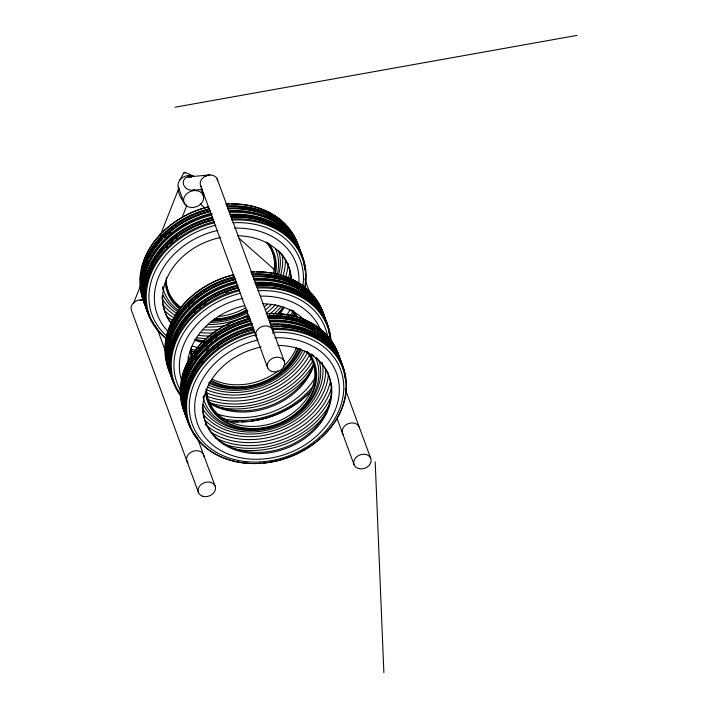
<?xml version="1.0" encoding="UTF-8"?>
<svg xmlns="http://www.w3.org/2000/svg" width="708" height="708" viewBox="0 0 708 708"><rect width="100%" height="100%" fill="white"/><g stroke="black" fill="none" stroke-linecap="round" stroke-linejoin="round"><path stroke-width="1.06" d="M203.479 197.417L203.674 193.018M179.31 189.877L178.274 189.726C178.646 195.036 182.009 199.824 185.08 204.028M133.431 303.635L140.706 285.165M160.097 235.906L178.274 189.726M182.177 217.268L186.593 206.055M179.053 188.762A10.301 8.177 -20.2 0 1 181.363 178.469A10.301 8.177 -20.2 0 1 193.594 176.212L184.876 172.309L183.93 173.124M179.646 180.336L183.965 172.575M184.947 173.159L184.876 172.309M204.895 176.602L208.17 175.088L209.922 175.018M208.17 175.088L187.903 176.92C183.478 177.522 181.921 183.142 184.505 186.443C188.549 192.603 196.806 189.549 202.665 189.328M192.788 190.213L194.443 189.682M175.026 107.218L576.949 35.4M139.972 300.387L143.857 300.192M187.903 176.92L191.576 177.212M185.965 204.877L186.611 205.223M200.178 203.789L205.134 208.187M239.03 238.26L274.571 269.792M304.785 279.111L309.361 291.537M345.168 388.851L370.682 458.209M337.008 418.339L354.15 464.926M217.188 178.974L284.227 361.177M200.656 185.691L267.695 367.894M200.886 189.045L203.488 196.107A10.301 8.177 -20.2 0 1 190.452 207.364A10.301 8.177 -20.2 0 1 186.939 193.603A10.301 8.177 -20.2 0 1 203.488 196.107M178.195 186.806L183.761 201.948M157.548 329.645L165.159 350.345M197.921 439.385L215.064 485.971M198.532 492.688L131.493 310.476A8.921 7.089 -20.2 0 1 134.007 302.378A8.921 7.089 -20.2 0 1 143.627 300.139M375.196 461.82L383.878 672.6M188.018 462.952A8.921 7.089 -20.2 0 1 192.479 451.5A8.921 7.089 -20.2 0 1 203.984 456.465M343.637 435.19A8.921 7.089 -20.2 0 1 348.106 423.747A8.921 7.089 -20.2 0 1 359.611 428.703M257.181 338.159A8.921 7.089 -20.2 0 1 262.748 326.326A8.921 7.089 -20.2 0 1 272.996 333.583M201.665 187.257A8.921 7.089 -20.2 0 1 206.125 175.814A8.921 7.089 -20.2 0 1 217.63 180.77M172.159 377.868A82.225 65.322 -20.2 0 1 235.525 279.341M252.862 276.678A82.225 65.322 -20.2 0 1 324.636 317.087M167.336 350.053A81.305 64.596 -20.2 0 1 167.513 347.858M169.026 339.203A81.305 64.596 -20.2 0 1 174.938 324.034M175.469 323.06A81.305 64.596 -20.2 0 1 186.266 308.095M187.744 306.52A81.305 64.596 -20.2 0 1 235.428 279.448M253.659 276.748A81.305 64.596 -20.2 0 1 281.97 279.802M283.05 280.12A81.305 64.596 -20.2 0 1 299.219 287.236M301.9 288.952A81.305 64.596 -20.2 0 1 303.635 290.174M309.308 294.847A81.305 64.596 -20.2 0 1 311.502 297.015M168.256 337.096A81.305 64.596 -20.2 0 1 185.496 305.989M186.965 304.413A81.305 64.596 -20.2 0 1 234.649 277.341M252.889 274.642A81.305 64.596 -20.2 0 1 281.191 277.695M282.28 278.014A81.305 64.596 -20.2 0 1 298.44 285.129M301.997 287.448A81.305 64.596 -20.2 0 1 303.714 288.696M308.529 292.74A81.305 64.596 -20.2 0 1 311.431 295.652M298.369 349.088A56.844 45.153 -20.2 0 1 210.922 381.116M191.381 357.08A56.844 45.153 -20.2 0 1 190.302 350.69M293.413 311.042A56.844 45.153 -20.2 0 1 297.502 317.45M300.281 348.38A59.755 47.471 -20.2 0 1 209.311 381.966M189.063 359.726A59.755 47.471 -20.2 0 1 188.116 356.761M300.511 316.68A59.755 47.471 -20.2 0 1 301.272 318.591M170 372.328A82.225 65.322 -20.2 0 1 233.844 274.757M251.172 272.093A82.225 65.322 -20.2 0 1 323.282 313.52M168.566 362.31A81.305 64.596 -20.2 0 1 236.384 282.049M253.526 279.412A81.305 64.596 -20.2 0 1 313.839 301.104M316.573 304.422A81.305 64.596 -20.2 0 1 318.441 307.051M319.6 308.856A81.305 64.596 -20.2 0 1 322.998 315.441M314.759 384.081A79.031 62.782 -20.2 0 1 222.047 418.64M180.425 390.161A79.031 62.782 -20.2 0 1 240.941 293.165M257.924 290.714A79.031 62.782 -20.2 0 1 327.574 336.282M310.865 391.17A81.544 64.782 -20.2 0 1 226.843 421.092M180.018 394.02A81.544 64.782 -20.2 0 1 239.631 290.767M257.916 288.059A81.544 64.782 -20.2 0 1 330.539 340.707M310.414 391.648A82.225 65.322 -20.2 0 1 295.351 404.339M294.475 404.923A82.225 65.322 -20.2 0 1 251.526 421.039M248.189 421.419A82.225 65.322 -20.2 0 1 241.534 421.844M238.233 421.888A82.225 65.322 -20.2 0 1 229.622 421.428M180.443 395.533A82.225 65.322 -20.2 0 1 239.313 289.634M256.641 286.961A82.225 65.322 -20.2 0 1 330.981 339.99M170.442 349.796A81.305 64.596 -20.2 0 1 170.867 347.619M171.619 344.504A81.305 64.596 -20.2 0 1 177.797 329.379M178.31 328.468A81.305 64.596 -20.2 0 1 237.755 285.767M257.084 283.014A81.305 64.596 -20.2 0 1 301.537 293.555M302.449 294.112A81.305 64.596 -20.2 0 1 304.228 295.271M310.086 299.767A81.305 64.596 -20.2 0 1 315.21 304.829M328.831 330.698A82.225 65.322 -20.2 0 1 329.424 334.964M173.133 381.302A82.225 65.322 -20.2 0 1 237.853 285.669M255.181 282.996A82.225 65.322 -20.2 0 1 327.6 325.45M170.336 361.744A81.305 64.596 -20.2 0 1 170.38 359.567M171.035 353A81.305 64.596 -20.2 0 1 171.416 350.814M171.885 348.646A81.305 64.596 -20.2 0 1 178.575 331.486M179.089 330.574A81.305 64.596 -20.2 0 1 197.063 309.042M198.736 307.635A81.305 64.596 -20.2 0 1 238.525 287.873M257.862 285.12A81.305 64.596 -20.2 0 1 304.998 297.378M310.865 301.882A81.305 64.596 -20.2 0 1 313.157 303.989M314.609 305.44A81.305 64.596 -20.2 0 1 315.98 306.936M172.885 379.851A82.225 65.322 -20.2 0 1 236.26 281.333M253.588 278.66A82.225 65.322 -20.2 0 1 325.37 319.069M179.761 393.666A82.225 65.322 -20.2 0 1 178.522 391.887M177.354 390.064A82.225 65.322 -20.2 0 1 175.257 386.294M173.911 383.409A82.225 65.322 -20.2 0 1 238.631 287.775M255.96 285.103A82.225 65.322 -20.2 0 1 330.202 337.07M297.9 348.23A55.808 44.339 -20.2 0 1 211.665 380.665M192.222 356.044A55.808 44.339 -20.2 0 1 191.328 346.504M291.271 310.237A55.808 44.339 -20.2 0 1 295.661 316.299M171.46 376.293A82.225 65.322 -20.2 0 1 235.304 278.722M252.632 276.058A82.225 65.322 -20.2 0 1 324.742 317.485M171.38 375.762A82.225 65.322 -20.2 0 1 170.46 373.842M170.035 372.868A82.225 65.322 -20.2 0 1 234.755 277.235M252.083 274.571A82.225 65.322 -20.2 0 1 323.866 314.98M170.681 374.187A82.225 65.322 -20.2 0 1 234.525 276.616M251.853 273.952A82.225 65.322 -20.2 0 1 323.963 315.379M194.089 312.564A81.305 64.596 -20.2 0 1 195.665 311.095M198.966 308.254A81.305 64.596 -20.2 0 1 200.665 306.883M203.284 304.909A81.305 64.596 -20.2 0 1 205.966 303.024M225.56 292.687A81.305 64.596 -20.2 0 1 228.542 291.572M178.903 392.161A82.225 65.322 -20.2 0 1 177.124 389.444M175.026 385.674A82.225 65.322 -20.2 0 1 238.401 287.156M255.73 284.483A82.225 65.322 -20.2 0 1 330.07 337.512M173.522 381.585A82.225 65.322 -20.2 0 1 236.897 283.067M254.225 280.395A82.225 65.322 -20.2 0 1 326.335 321.821M296.625 347.256A55.613 44.179 -20.2 0 1 283.766 366.107M277.987 371.036A55.613 44.179 -20.2 0 1 212.002 379.081M191.691 354.053A55.613 44.179 -20.2 0 1 190.992 349.876M291.776 310.042A55.613 44.179 -20.2 0 1 295.776 316.308M314.98 378.045A73.968 58.755 -20.2 0 1 216.515 413.791M181.319 379.559A73.968 58.755 -20.2 0 1 242.862 298.342M260.694 296.13A73.968 58.755 -20.2 0 1 321.007 331.079M187.965 307.139A81.305 64.596 -20.2 0 1 189.452 305.626M191.771 303.405A81.305 64.596 -20.2 0 1 194.196 301.236M174.257 383.568A82.225 65.322 -20.2 0 1 237.623 285.05M254.96 282.377A82.225 65.322 -20.2 0 1 326.733 322.786M167.699 364.585A81.544 64.782 -20.2 0 1 166.601 360.461M165.336 349.867A81.544 64.782 -20.2 0 1 165.371 346.601M165.858 341.106A81.544 64.782 -20.2 0 1 166.407 337.822M166.876 335.645A81.544 64.782 -20.2 0 1 233.72 274.695M250.906 272.049A81.544 64.782 -20.2 0 1 254.199 271.899M256.385 271.863A81.544 64.782 -20.2 0 1 305.458 288.059M307.042 289.439A81.544 64.782 -20.2 0 1 309.299 291.581M312.794 295.448A81.544 64.782 -20.2 0 1 314.14 297.139M316.6 300.67A81.544 64.782 -20.2 0 1 317.724 302.502M319.246 305.307A81.544 64.782 -20.2 0 1 320.158 307.219M313.777 365.523A65.879 52.339 -20.2 0 1 209.541 403.427M187.841 361.832A65.879 52.339 -20.2 0 1 244.782 305.626M262.633 303.776A65.879 52.339 -20.2 0 1 304.183 319.928M308.759 356.274A73.048 58.029 -20.2 0 1 205.975 392.674M311.193 358.027A75.331 59.844 -20.2 0 1 207.258 396.374M307.661 351.973A70.393 55.923 -20.2 0 1 205.665 389.329M305.104 350.92A67.543 53.658 -20.2 0 1 207.143 386.966M302.635 350.584A64.694 51.392 -20.2 0 1 208.285 384.869M301.086 349.566A62.038 49.277 -20.2 0 1 208.479 382.913M310.927 371.948A78.553 62.401 -20.2 0 1 217.099 406.923M313.848 363.93A78.181 62.109 -20.2 0 1 208.382 402.356M312.777 360.921A77.084 61.233 -20.2 0 1 207.249 399.356M313.653 363.275A65.879 52.339 -20.2 0 1 209.09 402.179M189.576 314.228A81.305 64.596 -20.2 0 1 191.027 312.706M193.311 310.458A81.305 64.596 -20.2 0 1 195.7 308.272M198.187 306.148A81.305 64.596 -20.2 0 1 200.753 304.113M187.195 305.033A81.305 64.596 -20.2 0 1 189.434 302.776M147.149 309.892A82.225 65.322 -20.2 0 1 210.515 211.373M227.852 208.701A82.225 65.322 -20.2 0 1 299.953 250.128M143.768 272.244A81.305 64.596 -20.2 0 1 144.565 269.182M145.193 267.137A81.305 64.596 -20.2 0 1 147.972 260.022M148.919 258.022A81.305 64.596 -20.2 0 1 162.008 239.313M164.212 237.03A81.305 64.596 -20.2 0 1 195.275 216.462M196.249 216.055A81.305 64.596 -20.2 0 1 209.382 211.727M227.551 208.833A81.305 64.596 -20.2 0 1 261.261 213.188M263.367 213.966A81.305 64.596 -20.2 0 1 276.005 220.392M283.527 226.171A81.305 64.596 -20.2 0 1 287.873 230.525M141.494 285.386A81.305 64.596 -20.2 0 1 141.45 283.235M142.998 270.137A81.305 64.596 -20.2 0 1 208.612 209.621M230.065 206.577A81.305 64.596 -20.2 0 1 256.181 209.718M257.269 210.037A81.305 64.596 -20.2 0 1 275.226 218.285M282.757 224.064A81.305 64.596 -20.2 0 1 287.094 228.419M268.403 243.074A56.844 45.153 -20.2 0 1 275.474 274.031M247.145 310.148A56.844 45.153 -20.2 0 1 213.949 319.485M180.575 309.732A56.844 45.153 -20.2 0 1 165.291 282.713M275.5 248.703A59.755 47.471 -20.2 0 1 277.447 273.536M247.313 310.768A59.755 47.471 -20.2 0 1 213.002 320.264M178.814 310.653A59.755 47.471 -20.2 0 1 162.61 286.758M144.113 302.413A82.225 65.322 -20.2 0 1 208.833 206.78M226.162 204.116A82.225 65.322 -20.2 0 1 297.944 244.526M143.273 291.165A81.305 64.596 -20.2 0 1 212.409 213.825M229.613 211.373A81.305 64.596 -20.2 0 1 292.2 237.313M294.024 239.968A81.305 64.596 -20.2 0 1 295.139 241.8M296.661 244.596A81.305 64.596 -20.2 0 1 297.564 246.499M231.808 220.144A81.544 64.782 -20.2 0 1 304.608 287.988M294.094 312.848A81.544 64.782 -20.2 0 1 291.554 316.414M195.612 352.018A81.544 64.782 -20.2 0 1 190.62 350.761M166.371 338.424A81.544 64.782 -20.2 0 1 151.078 273.554A81.544 64.782 -20.2 0 1 214.613 222.79M232.914 222.746A79.031 62.782 -20.2 0 1 302.776 286.43M293.351 310.892A79.031 62.782 -20.2 0 1 289.749 316.104M196.001 350.433A79.031 62.782 -20.2 0 1 191.93 349.389M166.389 335.707A79.031 62.782 -20.2 0 1 154.3 272.969A79.031 62.782 -20.2 0 1 215.931 225.188M231.631 218.984A82.225 65.322 -20.2 0 1 304.821 288.501M293.82 313.37A82.225 65.322 -20.2 0 1 291.882 316.06M194.116 351.726A82.225 65.322 -20.2 0 1 191.098 350.973M166.486 338.92A82.225 65.322 -20.2 0 1 150.025 273.359A82.225 65.322 -20.2 0 1 214.303 221.657M144.653 288.395A81.305 64.596 -20.2 0 1 144.821 286.209M146.344 277.545A81.305 64.596 -20.2 0 1 152.255 262.376M152.786 261.402A81.305 64.596 -20.2 0 1 156.733 255.048M157.99 253.269A81.305 64.596 -20.2 0 1 163.583 246.446M164.336 245.632A81.305 64.596 -20.2 0 1 179.053 232.932M179.947 232.321A81.305 64.596 -20.2 0 1 211.71 218.046M232.074 215.037A81.305 64.596 -20.2 0 1 276.527 225.578M279.218 227.303A81.305 64.596 -20.2 0 1 280.952 228.516M286.625 233.189A81.305 64.596 -20.2 0 1 288.82 235.357M304.006 263.783A82.225 65.322 -20.2 0 1 304.413 266.987M149.468 316.219A82.225 65.322 -20.2 0 1 212.843 217.692M230.171 215.02A82.225 65.322 -20.2 0 1 301.953 255.429M147.114 279.651A81.305 64.596 -20.2 0 1 153.034 264.482M153.565 263.509A81.305 64.596 -20.2 0 1 164.362 248.552M165.106 247.738A81.305 64.596 -20.2 0 1 173.726 239.658M175.425 238.295A81.305 64.596 -20.2 0 1 212.488 220.161M232.852 217.144A81.305 64.596 -20.2 0 1 277.306 227.684M279.102 228.817A81.305 64.596 -20.2 0 1 280.864 230.011M285.059 233.224A81.305 64.596 -20.2 0 1 288.882 236.738M147.406 310.918A82.225 65.322 -20.2 0 1 211.249 213.356M228.578 210.683A82.225 65.322 -20.2 0 1 300.688 252.11M157.45 329.105A82.225 65.322 -20.2 0 1 156.07 327.423M154.751 325.698A82.225 65.322 -20.2 0 1 213.621 219.799M230.95 217.126A82.225 65.322 -20.2 0 1 305.29 270.155M266.261 242.26A55.808 44.339 -20.2 0 1 274.607 274.208M246.765 309.759A55.808 44.339 -20.2 0 1 214.489 318.919M180.23 308.44A55.808 44.339 -20.2 0 1 166.371 277.43M147.414 310.228A82.225 65.322 -20.2 0 1 210.294 210.754M227.622 208.081A82.225 65.322 -20.2 0 1 300.042 250.535M145.901 306.829A82.225 65.322 -20.2 0 1 209.745 209.267M227.073 206.594A82.225 65.322 -20.2 0 1 299.493 249.048M145.671 306.21A82.225 65.322 -20.2 0 1 209.515 208.648M226.843 205.975A82.225 65.322 -20.2 0 1 298.272 245.375M166.061 247.588A81.305 64.596 -20.2 0 1 167.539 246.083M170.655 243.118A81.305 64.596 -20.2 0 1 172.283 241.685M175.655 238.915A81.305 64.596 -20.2 0 1 177.398 237.578M283.642 232.516A81.305 64.596 -20.2 0 1 285.28 233.844M155.84 326.804A82.225 65.322 -20.2 0 1 154.521 325.078M153.282 323.291A82.225 65.322 -20.2 0 1 151.025 319.6M149.547 316.741A82.225 65.322 -20.2 0 1 213.391 219.179M230.719 216.506A82.225 65.322 -20.2 0 1 305.06 269.536M148.043 312.653A82.225 65.322 -20.2 0 1 211.887 215.09M229.215 212.418A82.225 65.322 -20.2 0 1 301.325 253.845M266.766 242.065A55.613 44.179 -20.2 0 1 273.465 273.341M245.959 307.688A55.613 44.179 -20.2 0 1 218.188 316.547M181.443 307.723A55.613 44.179 -20.2 0 1 165.982 281.899M234.64 228.18A73.968 58.755 -20.2 0 1 298.944 282.28M289.97 310.069A73.968 58.755 -20.2 0 1 286.457 315.255M198.665 347.814A73.968 58.755 -20.2 0 1 192.541 346.159M168.681 332.061A73.968 58.755 -20.2 0 1 217.852 230.366M164.442 237.649A81.305 64.596 -20.2 0 1 165.973 236.162M168.362 233.976A81.305 64.596 -20.2 0 1 170.849 231.852M148.768 314.635A82.225 65.322 -20.2 0 1 212.612 217.073M229.95 214.4A82.225 65.322 -20.2 0 1 302.05 255.827M140.326 279.722A81.544 64.782 -20.2 0 1 140.591 275.332M141.396 269.845A81.544 64.782 -20.2 0 1 208.701 206.718M225.896 204.072A81.544 64.782 -20.2 0 1 229.188 203.922M231.374 203.886A81.544 64.782 -20.2 0 1 255.384 207.072M256.411 207.373A81.544 64.782 -20.2 0 1 271.81 214.02M272.677 214.533A81.544 64.782 -20.2 0 1 282.032 221.462M283.554 222.878A81.544 64.782 -20.2 0 1 285.005 224.339M287.094 226.64A81.544 64.782 -20.2 0 1 288.466 228.303M290.395 230.905A81.544 64.782 -20.2 0 1 291.59 232.693M292.714 234.525A81.544 64.782 -20.2 0 1 294.236 237.339M280.191 252.287A65.879 52.339 -20.2 0 1 290.988 279.324M283.315 306.962A65.879 52.339 -20.2 0 1 278.492 313.901M204.231 341.672A65.879 52.339 -20.2 0 1 194.877 339.238M170.955 322.609A65.879 52.339 -20.2 0 1 162.415 301.219M162.203 298.041A65.879 52.339 -20.2 0 1 162.194 295.891M162.787 289.342A65.879 52.339 -20.2 0 1 163.194 287.165M284.289 307.316A65.879 52.339 -20.2 0 1 279.616 314.29M203.63 342.716A65.879 52.339 -20.2 0 1 195.328 340.477M171.407 323.848A65.879 52.339 -20.2 0 1 220.816 237.428M237.623 235.799A65.879 52.339 -20.2 0 1 291.333 278.439M291.59 277.164A75.331 59.844 -20.2 0 1 290.961 279.173M275.483 304.661A75.331 59.844 -20.2 0 1 266.19 313.202M215.267 332.857A75.331 59.844 -20.2 0 1 200.222 332.592M290.2 270.801A73.048 58.029 -20.2 0 1 287.917 279.12M271.155 304.75A73.048 58.029 -20.2 0 1 265.5 309.83M219.949 329.317A73.048 58.029 -20.2 0 1 202.515 329.751M172.575 320.476A73.048 58.029 -20.2 0 1 166.389 316.149M288.2 263.385A70.393 55.923 -20.2 0 1 285.51 277.04M267.518 304.183A70.393 55.923 -20.2 0 1 264.376 306.962M249.349 317.034A70.393 55.923 -20.2 0 1 247.419 318.016M229.135 324.671A70.393 55.923 -20.2 0 1 205.957 327.025M174.018 317.901A70.393 55.923 -20.2 0 1 164.406 310.476M285.395 260.27A67.543 53.658 -20.2 0 1 282.625 276.819M248.508 314.6A67.543 53.658 -20.2 0 1 207.462 324.468M175.761 315.68A67.543 53.658 -20.2 0 1 162.99 304.644M282.209 254.88A64.694 51.392 -20.2 0 1 280.687 274.766M247.366 312.927A64.694 51.392 -20.2 0 1 210.294 322.406M177.699 313.963A64.694 51.392 -20.2 0 1 161.867 298.21M278.651 250.685A62.038 49.277 -20.2 0 1 278.377 275.5M247.915 311.095A62.038 49.277 -20.2 0 1 211.993 320.954M178.779 312.308A62.038 49.277 -20.2 0 1 163.167 295.28M283.306 307.334A78.553 62.401 -20.2 0 1 276.757 314.44M204.869 340.796A78.553 62.401 -20.2 0 1 195.213 339.592M281.058 306.75A78.181 62.109 -20.2 0 1 273.385 314.564M206.4 338.672A78.181 62.109 -20.2 0 1 196.744 337.725M278.828 305.334A77.084 61.233 -20.2 0 1 269.527 314.343M211.338 336.034A77.084 61.233 -20.2 0 1 198.523 335.344M165.283 245.481A81.305 64.596 -20.2 0 1 167.531 243.225M169.885 241.012A81.305 64.596 -20.2 0 1 172.336 238.87M174.885 236.808A81.305 64.596 -20.2 0 1 177.496 234.826M163.663 235.543A81.305 64.596 -20.2 0 1 165.982 233.321M187.47 419.49A82.225 65.322 -20.2 0 1 250.844 320.963M268.173 318.299A82.225 65.322 -20.2 0 1 340.283 359.726M182.593 397.091A81.305 64.596 -20.2 0 1 182.549 394.94M182.938 388.382A81.305 64.596 -20.2 0 1 183.239 386.187M184.089 381.833A81.305 64.596 -20.2 0 1 192.381 361.938M193.523 360.124A81.305 64.596 -20.2 0 1 250.738 321.069M268.978 318.361A81.305 64.596 -20.2 0 1 314.529 328.857M321.467 333.725A81.305 64.596 -20.2 0 1 323.857 335.76M325.37 337.176A81.305 64.596 -20.2 0 1 327.512 339.371M182.31 385.179A81.305 64.596 -20.2 0 1 182.646 382.993M183.319 379.727A81.305 64.596 -20.2 0 1 184.744 374.62M185.443 372.576A81.305 64.596 -20.2 0 1 188.47 365.514M190.01 362.567A81.305 64.596 -20.2 0 1 249.968 318.963M268.199 316.255A81.305 64.596 -20.2 0 1 313.75 326.751M320.689 331.609A81.305 64.596 -20.2 0 1 323.848 334.362M325.326 335.796A81.305 64.596 -20.2 0 1 326.742 337.265M308.723 352.664A56.844 45.153 -20.2 0 1 277.633 424.411A56.844 45.153 -20.2 0 1 205.612 392.303M315.821 358.292A59.755 47.471 -20.2 0 1 275.545 425.8A59.755 47.471 -20.2 0 1 203.169 397.365M184.434 412.012A82.225 65.322 -20.2 0 1 249.154 316.379M266.482 313.715A82.225 65.322 -20.2 0 1 338.265 354.115M183.673 401.817A81.305 64.596 -20.2 0 1 252.729 323.423M269.934 320.972A81.305 64.596 -20.2 0 1 335.459 351.389M336.981 354.195A81.305 64.596 -20.2 0 1 337.893 356.097M273.235 332.335A79.031 62.782 -20.2 0 1 332.884 421.711A79.031 62.782 -20.2 0 1 202.001 440.571A79.031 62.782 -20.2 0 1 256.252 334.787M272.129 329.742A81.544 64.782 -20.2 0 1 335.282 421.118A81.544 64.782 -20.2 0 1 200.222 441.907A81.544 64.782 -20.2 0 1 254.942 332.379M271.952 328.583A82.225 65.322 -20.2 0 1 341.663 363.77A82.225 65.322 -20.2 0 1 321.883 437.048M320.255 438.517A82.225 65.322 -20.2 0 1 316.883 441.358M315.14 442.721A82.225 65.322 -20.2 0 1 311.573 445.332M310.662 445.952A82.225 65.322 -20.2 0 1 291.829 456.005M290.838 456.403A82.225 65.322 -20.2 0 1 263.509 463.041M261.279 463.236A82.225 65.322 -20.2 0 1 253.553 463.501M249.225 463.377A82.225 65.322 -20.2 0 1 185.708 403.719A82.225 65.322 -20.2 0 1 254.623 331.247M186.664 387.143A81.305 64.596 -20.2 0 1 253.066 327.388M270.199 324.751A81.305 64.596 -20.2 0 1 278.899 324.6M281.085 324.689A81.305 64.596 -20.2 0 1 306.015 329.884M308.095 330.724A81.305 64.596 -20.2 0 1 316.857 335.176M322.131 338.743A81.305 64.596 -20.2 0 1 324.6 340.707M326.176 342.079A81.305 64.596 -20.2 0 1 328.424 344.221M344.327 373.373A82.225 65.322 -20.2 0 1 344.743 376.576M189.797 425.809A82.225 65.322 -20.2 0 1 253.163 327.282M270.5 324.618A82.225 65.322 -20.2 0 1 342.274 365.027M185.753 400.1A81.305 64.596 -20.2 0 1 185.921 397.905M187.443 389.25A81.305 64.596 -20.2 0 1 193.355 374.072M193.886 373.107A81.305 64.596 -20.2 0 1 253.845 329.494M272.076 326.795A81.305 64.596 -20.2 0 1 279.669 326.707M281.855 326.795A81.305 64.596 -20.2 0 1 298.316 329.282M300.387 329.839A81.305 64.596 -20.2 0 1 317.626 337.282M322.901 340.849A81.305 64.596 -20.2 0 1 328.468 345.601M187.726 420.517A82.225 65.322 -20.2 0 1 251.57 322.945M268.898 320.281A82.225 65.322 -20.2 0 1 341.008 361.708M197.771 438.695A82.225 65.322 -20.2 0 1 192.665 431.676M191.063 428.871A82.225 65.322 -20.2 0 1 253.942 329.388M271.27 326.724A82.225 65.322 -20.2 0 1 345.61 379.754M306.582 351.849A55.808 44.339 -20.2 0 1 276.819 424.172A55.808 44.339 -20.2 0 1 206.621 389.205M185.894 415.977A82.225 65.322 -20.2 0 1 250.614 320.343M267.943 317.68A82.225 65.322 -20.2 0 1 340.362 360.133M186.222 416.419A82.225 65.322 -20.2 0 1 250.066 318.857M267.394 316.193A82.225 65.322 -20.2 0 1 339.813 358.646M185.115 413.87A82.225 65.322 -20.2 0 1 249.836 318.237M267.173 315.573A82.225 65.322 -20.2 0 1 339.583 358.027M201.32 362.974A81.305 64.596 -20.2 0 1 202.727 361.257M216.843 347.832A81.305 64.596 -20.2 0 1 218.595 346.522M344.486 372.744A82.225 65.322 -20.2 0 1 345.38 379.134M196.842 437.243A82.225 65.322 -20.2 0 1 194.85 434.668M190.346 427.296A82.225 65.322 -20.2 0 1 253.712 328.769M271.04 326.105A82.225 65.322 -20.2 0 1 344.017 370.638M188.363 422.251A82.225 65.322 -20.2 0 1 252.207 324.68M269.536 322.016A82.225 65.322 -20.2 0 1 341.645 363.443M307.086 351.655A55.613 44.179 -20.2 0 1 277.279 421.605A55.613 44.179 -20.2 0 1 206.302 391.489M274.961 337.778A73.968 58.755 -20.2 0 1 328.415 422.561A73.968 58.755 -20.2 0 1 206.055 438.473A73.968 58.755 -20.2 0 1 258.172 339.964M195.576 358.053A81.305 64.596 -20.2 0 1 196.877 356.283M205.524 346.495A81.305 64.596 -20.2 0 1 207.081 345.017M210.338 342.141A81.305 64.596 -20.2 0 1 212.019 340.76M215.498 338.097A81.305 64.596 -20.2 0 1 217.276 336.831M189.098 424.234A82.225 65.322 -20.2 0 1 252.942 326.662M270.27 323.999A82.225 65.322 -20.2 0 1 342.38 365.425M180.682 388.223A81.544 64.782 -20.2 0 1 180.912 384.931M181.717 379.435A81.544 64.782 -20.2 0 1 182.186 377.267M182.434 376.24A81.544 64.782 -20.2 0 1 188.363 361.027M188.894 360.053A81.544 64.782 -20.2 0 1 249.03 316.317M269.509 313.52A81.544 64.782 -20.2 0 1 295.705 316.671M296.732 316.963A81.544 64.782 -20.2 0 1 312.131 323.609M312.998 324.131A81.544 64.782 -20.2 0 1 317.441 327.069M319.131 328.353A81.544 64.782 -20.2 0 1 321.574 330.362M323.875 332.477A81.544 64.782 -20.2 0 1 328.114 337.061M329.45 338.751A81.544 64.782 -20.2 0 1 331.919 342.283M333.034 344.115A81.544 64.782 -20.2 0 1 334.557 346.929M206.134 350.964A81.305 64.596 -20.2 0 1 208.453 348.734M320.512 361.885A65.879 52.339 -20.2 0 1 288.174 446.146A65.879 52.339 -20.2 0 1 202.736 410.817M202.523 407.64A65.879 52.339 -20.2 0 1 202.55 404.401M203.302 397.843A65.879 52.339 -20.2 0 1 203.754 395.684M311.343 353.965A65.879 52.339 -20.2 0 1 314.078 355.92M315.821 357.319A65.879 52.339 -20.2 0 1 318.273 359.54M277.943 345.398A65.879 52.339 -20.2 0 1 320.494 423.154A65.879 52.339 -20.2 0 1 211.904 433.659A65.879 52.339 -20.2 0 1 261.146 347.026M331.548 395.63A77.084 61.233 -20.2 0 1 215.79 438.048M331.91 386.754A75.331 59.844 -20.2 0 1 211.86 432.827M330.53 380.391A73.048 58.029 -20.2 0 1 278.748 434.535A73.048 58.029 -20.2 0 1 205.081 424.366M328.521 372.974A70.393 55.923 -20.2 0 1 279.987 430.995A70.393 55.923 -20.2 0 1 204.727 420.065M325.715 369.868A67.543 53.658 -20.2 0 1 277.828 429.092A67.543 53.658 -20.2 0 1 203.311 414.242M322.167 362.416A64.694 51.392 -20.2 0 1 278.217 426.818A64.694 51.392 -20.2 0 1 202.196 407.808M318.972 360.284A62.038 49.277 -20.2 0 1 278.226 425.402A62.038 49.277 -20.2 0 1 203.488 404.87M326.857 412.711A78.553 62.401 -20.2 0 1 233.445 448.766M329.167 405.551A78.181 62.109 -20.2 0 1 222.675 443.606M209.559 340.035A81.305 64.596 -20.2 0 1 211.249 338.654M214.719 335.99A81.305 64.596 -20.2 0 1 217.4 334.105M202.931 496.308A8.921 7.089 -20.2 0 0 215.506 487.768A8.921 7.089 -20.2 0 0 201.957 483.9A8.921 7.089 -20.2 0 0 202.931 496.308M358.549 468.554A8.921 7.089 -20.2 0 0 371.125 460.014A8.921 7.089 -20.2 0 0 357.575 456.147A8.921 7.089 -20.2 0 0 358.549 468.554M272.093 371.523A8.921 7.089 -20.2 0 0 284.669 362.983A8.921 7.089 -20.2 0 0 271.12 359.106A8.921 7.089 -20.2 0 0 272.093 371.523"/></g></svg>
